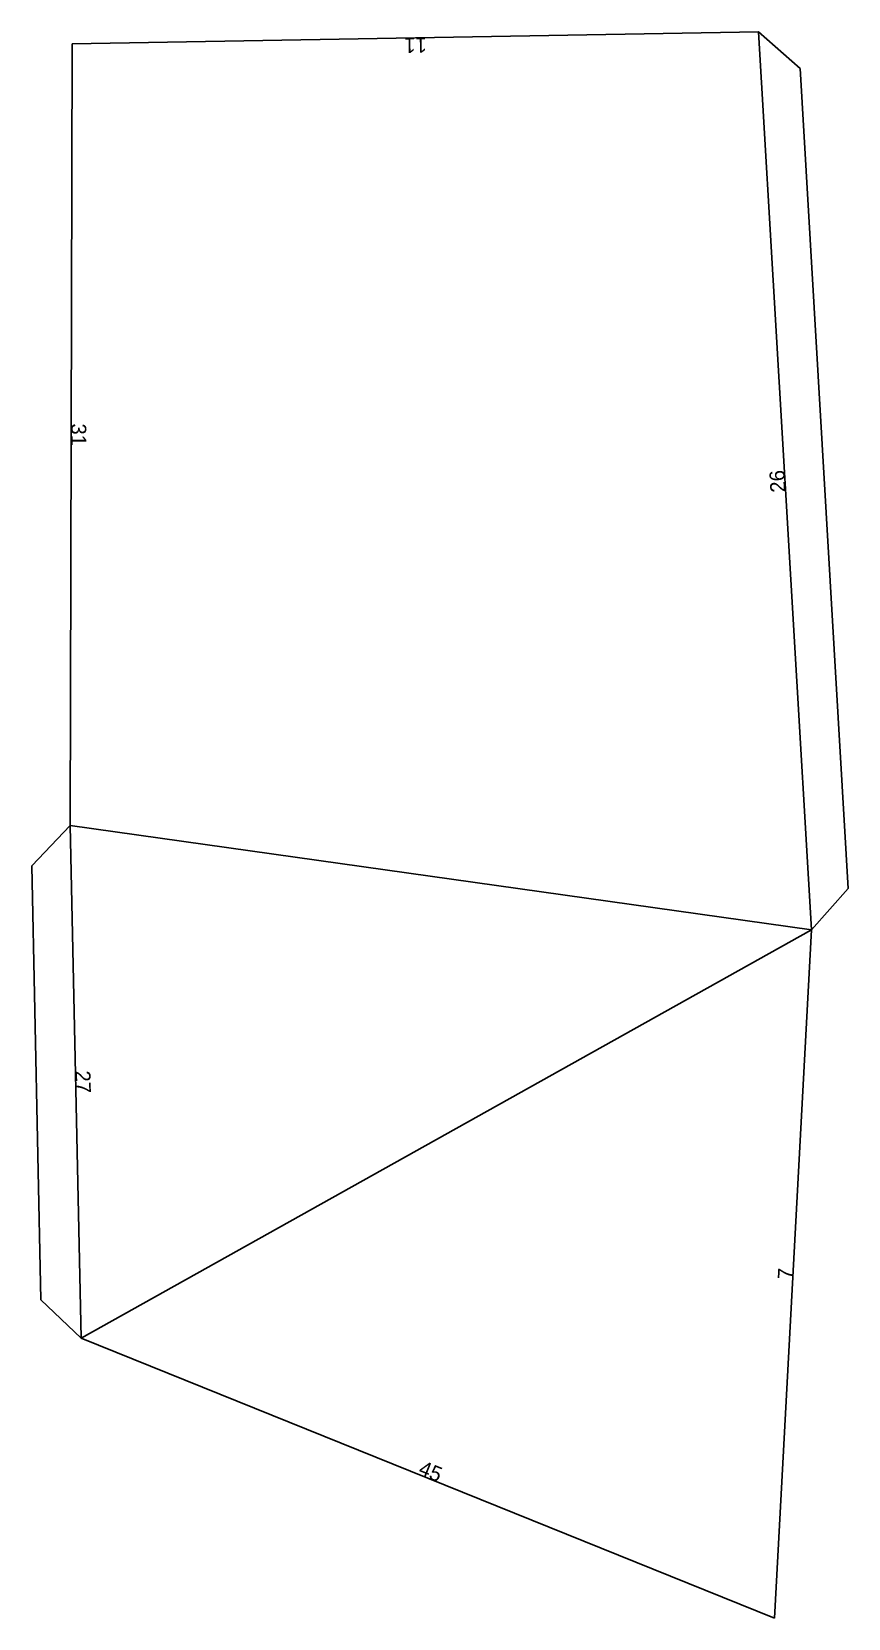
# Model space of a CAD drawing. Extents: x 77 to 180, y 20 to 222.
import ezdxf
from ezdxf.enums import TextEntityAlignment as Align

# ---------------------------------------------------------------- set-up
doc = ezdxf.new("R2010")
doc.units = 0

msp = doc.modelspace()

# ---------------------------------------------------------------- linework, layer by layer
at = {"layer": 'CutLine', "color": 8, "linetype": 'CONTINUOUS'}
for p, q in [((169.057687, 222.190265), (81.709365, 220.660047)), ((174.342437, 217.492242), (169.057687, 222.190265)), ((81.709365, 220.660047), (81.452125, 121.184938)), ((180.472902, 113.186587), (174.342437, 217.492242)), ((81.452125, 121.184938), (76.55898, 116.080319)), ((76.55898, 116.080319), (77.72729, 60.84649)), ((175.77488, 107.901837), (180.472902, 113.186587)), ((171.104991, 20.331872), (175.77488, 107.901837)), ((77.72729, 60.84649), (82.831908, 55.953345)), ((82.831908, 55.953345), (171.104991, 20.331872))]:
    msp.add_line(p, q, dxfattribs=at)
at = {"layer": 'MountainLine', "color": 5, "linetype": 'CONTINUOUS'}
for p, q in [((175.77488, 107.901837), (169.057687, 222.190265)), ((81.452125, 121.184938), (175.77488, 107.901837)), ((81.452125, 121.184938), (82.831908, 55.953345))]:
    msp.add_line(p, q, dxfattribs=at)
at = {"layer": 'ValleyLine', "color": 1, "linetype": 'CONTINUOUS'}
msp.add_line((82.831908, 55.953345), (175.77488, 107.901837), dxfattribs=at)

# ---------------------------------------------------------------- texts
at = {"layer": 'Edge ID'}
for s, rotation, p in [('11', 181.003638, (125.383526, 221.425156)), ('31', 269.851835, (81.580745, 170.922492)), ('26', 93.363635, (172.416283, 165.046051)), ('27', -88.788256, (82.142016, 88.569142)), ('7', 86.94745, (173.439935, 64.116854)), ('45', -21.975909, (126.96845, 38.142608))]:
    msp.add_text(s, height=1.92, rotation=rotation, dxfattribs=at).set_placement(p, align=Align.CENTER)

doc.saveas('drawing.dxf')
